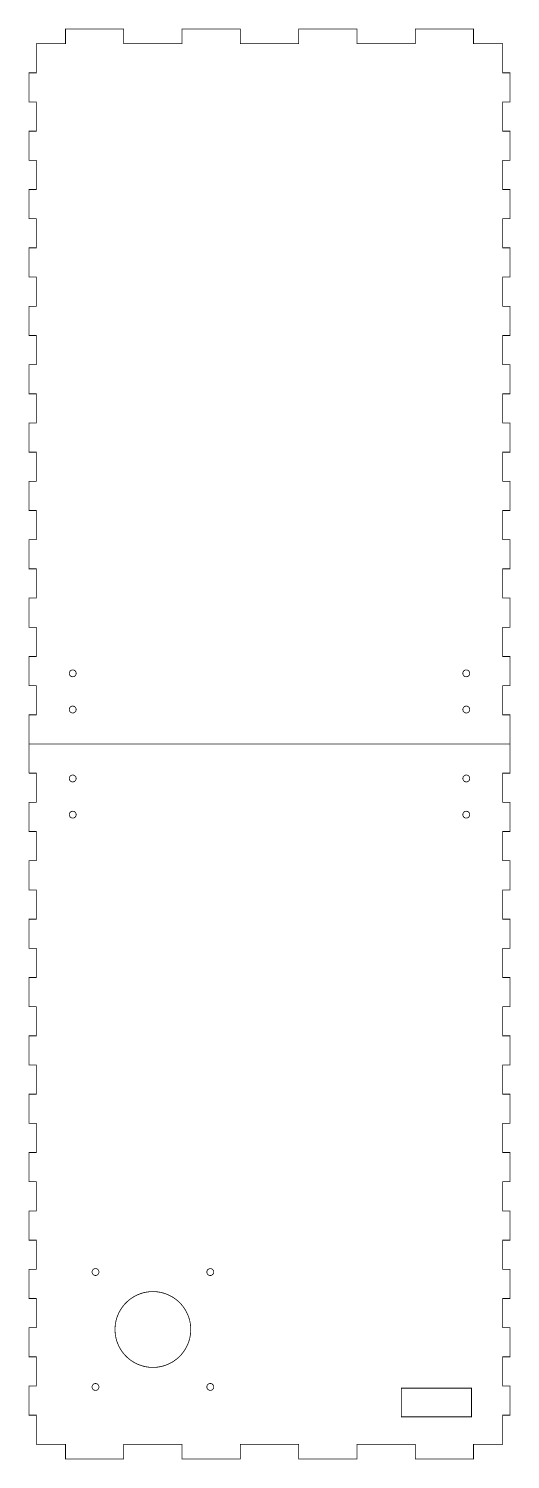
# Model space of a CAD drawing. Extents: x 0 to 210, y 0 to 623.
import ezdxf

# ---------------------------------------------------------------- set-up
doc = ezdxf.new("R2010")
doc.units = 0
doc.layers.get('0').update_dxf_attribs({"linetype": 'CONTINUOUS'})

msp = doc.modelspace()

# ---------------------------------------------------------------- linework, layer by layer
at = {"color": 0, "const_width": 0.352778}
for points in [[(0.176378, 311.34), (209.726, 311.34), (209.726, 324.04), (206.551, 324.04), (206.551, 336.74), (209.726, 336.74), (209.726, 349.44), (206.551, 349.44), (206.551, 362.14), (209.726, 362.14), (209.726, 374.84), (206.551, 374.84), (206.551, 387.54), (209.726, 387.54), (209.726, 400.24), (206.551, 400.24), (206.551, 412.94), (209.726, 412.94), (209.726, 425.64), (206.551, 425.64), (206.551, 438.34), (209.726, 438.34), (209.726, 451.04), (206.551, 451.04), (206.551, 463.74), (209.726, 463.74), (209.726, 476.44), (206.551, 476.44), (206.551, 489.14), (209.726, 489.14), (209.726, 501.84), (206.551, 501.84), (206.551, 514.54), (209.726, 514.54), (209.726, 527.24), (206.551, 527.24), (206.551, 539.94), (209.726, 539.94), (209.726, 552.64), (206.551, 552.64), (206.551, 565.34), (209.726, 565.34), (209.726, 578.04), (206.551, 578.04), (206.551, 590.74), (209.726, 590.74), (209.726, 603.44), (206.551, 603.44), (206.551, 616.14), (193.851, 616.14), (193.851, 622.49), (168.451, 622.49), (168.451, 616.14), (143.051, 616.14), (143.051, 622.49), (117.652, 622.49), (117.652, 616.14), (92.2515, 616.14), (92.2515, 622.49), (66.8515, 622.49), (66.8515, 616.14), (41.4514, 616.14), (41.4514, 622.49), (16.0514, 622.49), (16.0514, 616.14), (3.3514, 616.14), (3.3514, 603.44), (0.176378, 603.44), (0.176378, 590.74), (3.3514, 590.74), (3.3514, 578.04), (0.176378, 578.04), (0.176378, 565.34), (3.3514, 565.34), (3.3514, 552.64), (0.176378, 552.64), (0.176378, 539.94), (3.3514, 539.94), (3.3514, 527.24), (0.176378, 527.24), (0.176378, 514.54), (3.3514, 514.54), (3.3514, 501.84), (0.176378, 501.84), (0.176378, 489.14), (3.3514, 489.14), (3.3514, 476.44), (0.176378, 476.44), (0.176378, 463.74), (3.3514, 463.74), (3.3514, 451.04), (0.176378, 451.04), (0.176378, 438.34), (3.3514, 438.34), (3.3514, 425.64), (0.176378, 425.64), (0.176378, 412.94), (3.3514, 412.94), (3.3514, 400.24), (0.176378, 400.24), (0.176378, 387.54), (3.3514, 387.54), (3.3514, 374.84), (0.176378, 374.84), (0.176378, 362.14), (3.3514, 362.14), (3.3514, 349.44), (0.176378, 349.44), (0.176378, 336.74), (3.3514, 336.74), (3.3514, 324.04), (0.176378, 324.04), (0.176378, 298.64)], [(0.176378, 298.64), (3.3514, 298.64), (3.3514, 285.94), (0.176378, 285.94), (0.176378, 273.24), (3.3514, 273.24), (3.3514, 260.54), (0.176378, 260.54), (0.176378, 247.84), (3.3514, 247.84), (3.3514, 235.14), (0.176378, 235.14), (0.176378, 222.44), (3.3514, 222.44), (3.3514, 209.74), (0.176378, 209.74), (0.176378, 197.04), (3.3514, 197.04), (3.3514, 184.34), (0.176378, 184.34), (0.176378, 171.64), (3.3514, 171.64), (3.3514, 158.939), (0.176378, 158.939), (0.176378, 146.239), (3.3514, 146.239), (3.3514, 133.54), (0.176378, 133.54), (0.176378, 120.84), (3.3514, 120.84), (3.3514, 108.139), (0.176378, 108.139), (0.176378, 95.4394), (3.3514, 95.4394), (3.3514, 82.7394), (0.176378, 82.7394), (0.176378, 70.0394), (3.3514, 70.0394), (3.3514, 57.3394), (0.176378, 57.3394), (0.176378, 44.6394), (3.3514, 44.6394), (3.3514, 31.9394), (0.176378, 31.9394), (0.176378, 19.2393), (3.3514, 19.2393), (3.3514, 6.53933), (16.0514, 6.53933), (16.0514, 0.189344), (41.4514, 0.189344), (41.4514, 6.53933), (66.8515, 6.53933), (66.8515, 0.189344), (92.2515, 0.189344), (92.2515, 6.53933), (117.652, 6.53933), (117.652, 0.189344), (143.051, 0.189344), (143.051, 6.53933), (168.451, 6.53933), (168.451, 0.189344), (193.851, 0.189344), (193.851, 6.53933), (206.551, 6.53933), (206.551, 19.2393), (209.726, 19.2393), (209.726, 31.9394), (206.551, 31.9394), (206.551, 44.6394), (209.726, 44.6394), (209.726, 57.3394), (206.551, 57.3394), (206.551, 70.0394), (209.726, 70.0394), (209.726, 82.7394), (206.551, 82.7394), (206.551, 95.4394), (209.726, 95.4394), (209.726, 108.139), (206.551, 108.139), (206.551, 120.84), (209.726, 120.84), (209.726, 133.54), (206.551, 133.54), (206.551, 146.239), (209.726, 146.239), (209.726, 158.939), (206.551, 158.939), (206.551, 171.64), (209.726, 171.64), (209.726, 184.34), (206.551, 184.34), (206.551, 197.04), (209.726, 197.04), (209.726, 209.74), (206.551, 209.74), (206.551, 222.44), (209.726, 222.44), (209.726, 235.14), (206.551, 235.14), (206.551, 247.84), (209.726, 247.84), (209.726, 260.54), (206.551, 260.54), (206.551, 273.24), (209.726, 273.24), (209.726, 285.94), (206.551, 285.94), (206.551, 298.64), (209.726, 298.64), (209.726, 311.34)]]:
    msp.add_lwpolyline(points, dxfattribs=at)
at = {"color": 0}
for points, const_width in [([(20.7264, 342.09), (20.7264, 342.051), (20.7186, 341.936), (20.696, 341.787), (20.659, 341.644), (20.6085, 341.506), (20.5454, 341.375), (20.4703, 341.251), (20.3839, 341.136), (20.2871, 341.029), (20.1806, 340.932), (20.065, 340.846), (19.9414, 340.771), (19.8103, 340.708), (19.6724, 340.657), (19.5287, 340.621), (19.3797, 340.597), (19.2647, 340.59), (19.2264, 340.59), (19.1881, 340.59), (19.0731, 340.597), (18.9242, 340.621), (18.7803, 340.657), (18.6425, 340.708), (18.5114, 340.771), (18.3876, 340.846), (18.2722, 340.932), (18.1657, 341.029), (18.0689, 341.136), (17.9825, 341.251), (17.9075, 341.375), (17.8443, 341.506), (17.7939, 341.644), (17.7568, 341.787), (17.7342, 341.936), (17.7264, 342.051), (17.7264, 342.09), (17.7264, 342.128), (17.7342, 342.243), (17.7568, 342.392), (17.7939, 342.536), (17.8443, 342.674), (17.9075, 342.804), (17.9825, 342.929), (18.0689, 343.044), (18.1657, 343.15), (18.2722, 343.247), (18.3876, 343.333), (18.5114, 343.408), (18.6425, 343.472), (18.7803, 343.522), (18.9242, 343.56), (19.0731, 343.582), (19.1881, 343.59), (19.2264, 343.59), (19.2647, 343.59), (19.3797, 343.582), (19.5287, 343.56), (19.6724, 343.522), (19.8103, 343.472), (19.9414, 343.408), (20.065, 343.333), (20.1806, 343.247), (20.2871, 343.15), (20.3839, 343.044), (20.4703, 342.929), (20.5454, 342.804), (20.6085, 342.674), (20.659, 342.536), (20.696, 342.392), (20.7186, 342.243), (20.7264, 342.128), (20.7264, 342.09)], 0.333333), ([(192.176, 342.09), (192.176, 342.051), (192.169, 341.936), (192.146, 341.787), (192.11, 341.644), (192.058, 341.506), (191.996, 341.375), (191.921, 341.251), (191.835, 341.136), (191.737, 341.029), (191.631, 340.932), (191.515, 340.846), (191.392, 340.771), (191.261, 340.708), (191.122, 340.657), (190.979, 340.621), (190.831, 340.597), (190.715, 340.59), (190.676, 340.59), (190.639, 340.59), (190.524, 340.597), (190.375, 340.621), (190.231, 340.657), (190.093, 340.708), (189.961, 340.771), (189.837, 340.846), (189.722, 340.932), (189.617, 341.029), (189.519, 341.136), (189.433, 341.251), (189.358, 341.375), (189.294, 341.506), (189.244, 341.644), (189.207, 341.787), (189.185, 341.936), (189.176, 342.051), (189.176, 342.09), (189.176, 342.128), (189.185, 342.243), (189.207, 342.392), (189.244, 342.536), (189.294, 342.674), (189.358, 342.804), (189.433, 342.929), (189.519, 343.044), (189.617, 343.15), (189.722, 343.247), (189.837, 343.333), (189.961, 343.408), (190.093, 343.472), (190.231, 343.522), (190.375, 343.56), (190.524, 343.582), (190.639, 343.59), (190.676, 343.59), (190.715, 343.59), (190.831, 343.582), (190.979, 343.56), (191.122, 343.522), (191.261, 343.472), (191.392, 343.408), (191.515, 343.333), (191.631, 343.247), (191.737, 343.15), (191.835, 343.044), (191.921, 342.929), (191.996, 342.804), (192.058, 342.674), (192.11, 342.536), (192.146, 342.392), (192.169, 342.243), (192.176, 342.128), (192.176, 342.09)], 0.333333), ([(20.7264, 326.34), (20.7264, 326.301), (20.7186, 326.186), (20.696, 326.037), (20.659, 325.894), (20.6085, 325.756), (20.5454, 325.625), (20.4703, 325.501), (20.3839, 325.386), (20.2871, 325.279), (20.1806, 325.182), (20.065, 325.096), (19.9414, 325.021), (19.8103, 324.958), (19.6724, 324.907), (19.5287, 324.871), (19.3797, 324.847), (19.2647, 324.84), (19.2264, 324.84), (19.1881, 324.84), (19.0731, 324.847), (18.9242, 324.871), (18.7803, 324.907), (18.6425, 324.958), (18.5114, 325.021), (18.3876, 325.096), (18.2722, 325.182), (18.1657, 325.279), (18.0689, 325.386), (17.9825, 325.501), (17.9075, 325.625), (17.8443, 325.756), (17.7939, 325.894), (17.7568, 326.037), (17.7342, 326.186), (17.7264, 326.301), (17.7264, 326.34), (17.7264, 326.378), (17.7342, 326.493), (17.7568, 326.642), (17.7939, 326.786), (17.8443, 326.924), (17.9075, 327.054), (17.9825, 327.179), (18.0689, 327.294), (18.1657, 327.4), (18.2722, 327.497), (18.3876, 327.583), (18.5114, 327.658), (18.6425, 327.722), (18.7803, 327.772), (18.9242, 327.81), (19.0731, 327.832), (19.1881, 327.84), (19.2264, 327.84), (19.2647, 327.84), (19.3797, 327.832), (19.5287, 327.81), (19.6724, 327.772), (19.8103, 327.722), (19.9414, 327.658), (20.065, 327.583), (20.1806, 327.497), (20.2871, 327.4), (20.3839, 327.294), (20.4703, 327.179), (20.5454, 327.054), (20.6085, 326.924), (20.659, 326.786), (20.696, 326.642), (20.7186, 326.493), (20.7264, 326.378), (20.7264, 326.34)], 0.333333), ([(192.176, 326.34), (192.176, 326.301), (192.169, 326.186), (192.146, 326.037), (192.11, 325.894), (192.058, 325.756), (191.996, 325.625), (191.921, 325.501), (191.835, 325.386), (191.737, 325.279), (191.631, 325.182), (191.515, 325.096), (191.392, 325.021), (191.261, 324.958), (191.122, 324.907), (190.979, 324.871), (190.831, 324.847), (190.715, 324.84), (190.676, 324.84), (190.639, 324.84), (190.524, 324.847), (190.375, 324.871), (190.231, 324.907), (190.093, 324.958), (189.961, 325.021), (189.837, 325.096), (189.722, 325.182), (189.617, 325.279), (189.519, 325.386), (189.433, 325.501), (189.358, 325.625), (189.294, 325.756), (189.244, 325.894), (189.207, 326.037), (189.185, 326.186), (189.176, 326.301), (189.176, 326.34), (189.176, 326.378), (189.185, 326.493), (189.207, 326.642), (189.244, 326.786), (189.294, 326.924), (189.358, 327.054), (189.433, 327.179), (189.519, 327.294), (189.617, 327.4), (189.722, 327.497), (189.837, 327.583), (189.961, 327.658), (190.093, 327.722), (190.231, 327.772), (190.375, 327.81), (190.524, 327.832), (190.639, 327.84), (190.676, 327.84), (190.715, 327.84), (190.831, 327.832), (190.979, 327.81), (191.122, 327.772), (191.261, 327.722), (191.392, 327.658), (191.515, 327.583), (191.631, 327.497), (191.737, 327.4), (191.835, 327.294), (191.921, 327.179), (191.996, 327.054), (192.058, 326.924), (192.11, 326.786), (192.146, 326.642), (192.169, 326.493), (192.176, 326.378), (192.176, 326.34)], 0.333333), ([(20.7264, 296.34), (20.7264, 296.301), (20.7186, 296.186), (20.696, 296.037), (20.659, 295.894), (20.6085, 295.756), (20.5454, 295.625), (20.4703, 295.501), (20.3839, 295.386), (20.2871, 295.279), (20.1806, 295.182), (20.065, 295.096), (19.9414, 295.021), (19.8103, 294.958), (19.6724, 294.907), (19.5287, 294.871), (19.3797, 294.847), (19.2647, 294.84), (19.2264, 294.84), (19.1881, 294.84), (19.0731, 294.847), (18.9242, 294.871), (18.7803, 294.907), (18.6425, 294.958), (18.5114, 295.021), (18.3876, 295.096), (18.2722, 295.182), (18.1657, 295.279), (18.0689, 295.386), (17.9825, 295.501), (17.9075, 295.625), (17.8443, 295.756), (17.7939, 295.894), (17.7568, 296.037), (17.7342, 296.186), (17.7264, 296.301), (17.7264, 296.34), (17.7264, 296.378), (17.7342, 296.493), (17.7568, 296.642), (17.7939, 296.786), (17.8443, 296.924), (17.9075, 297.054), (17.9825, 297.179), (18.0689, 297.294), (18.1657, 297.4), (18.2722, 297.497), (18.3876, 297.583), (18.5114, 297.658), (18.6425, 297.722), (18.7803, 297.772), (18.9242, 297.81), (19.0731, 297.832), (19.1881, 297.84), (19.2264, 297.84), (19.2647, 297.84), (19.3797, 297.832), (19.5287, 297.81), (19.6724, 297.772), (19.8103, 297.722), (19.9414, 297.658), (20.065, 297.583), (20.1806, 297.497), (20.2871, 297.4), (20.3839, 297.294), (20.4703, 297.179), (20.5454, 297.054), (20.6085, 296.924), (20.659, 296.786), (20.696, 296.642), (20.7186, 296.493), (20.7264, 296.378), (20.7264, 296.34)], 0.333333), ([(192.176, 296.34), (192.176, 296.301), (192.169, 296.186), (192.146, 296.037), (192.11, 295.894), (192.058, 295.756), (191.996, 295.625), (191.921, 295.501), (191.835, 295.386), (191.737, 295.279), (191.631, 295.182), (191.515, 295.096), (191.392, 295.021), (191.261, 294.958), (191.122, 294.907), (190.979, 294.871), (190.831, 294.847), (190.715, 294.84), (190.676, 294.84), (190.639, 294.84), (190.524, 294.847), (190.375, 294.871), (190.231, 294.907), (190.093, 294.958), (189.961, 295.021), (189.837, 295.096), (189.722, 295.182), (189.617, 295.279), (189.519, 295.386), (189.433, 295.501), (189.358, 295.625), (189.294, 295.756), (189.244, 295.894), (189.207, 296.037), (189.185, 296.186), (189.176, 296.301), (189.176, 296.34), (189.176, 296.378), (189.185, 296.493), (189.207, 296.642), (189.244, 296.786), (189.294, 296.924), (189.358, 297.054), (189.433, 297.179), (189.519, 297.294), (189.617, 297.4), (189.722, 297.497), (189.837, 297.583), (189.961, 297.658), (190.093, 297.722), (190.231, 297.772), (190.375, 297.81), (190.524, 297.832), (190.639, 297.84), (190.676, 297.84), (190.715, 297.84), (190.831, 297.832), (190.979, 297.81), (191.122, 297.772), (191.261, 297.722), (191.392, 297.658), (191.515, 297.583), (191.631, 297.497), (191.737, 297.4), (191.835, 297.294), (191.921, 297.179), (191.996, 297.054), (192.058, 296.924), (192.11, 296.786), (192.146, 296.642), (192.169, 296.493), (192.176, 296.378), (192.176, 296.34)], 0.333333), ([(20.7264, 280.59), (20.7264, 280.551), (20.7186, 280.436), (20.696, 280.287), (20.659, 280.144), (20.6085, 280.006), (20.5454, 279.875), (20.4703, 279.751), (20.3839, 279.636), (20.2871, 279.529), (20.1806, 279.432), (20.065, 279.346), (19.9414, 279.271), (19.8103, 279.208), (19.6724, 279.157), (19.5287, 279.121), (19.3797, 279.097), (19.2647, 279.09), (19.2264, 279.09), (19.1881, 279.09), (19.0731, 279.097), (18.9242, 279.121), (18.7803, 279.157), (18.6425, 279.208), (18.5114, 279.271), (18.3876, 279.346), (18.2722, 279.432), (18.1657, 279.529), (18.0689, 279.636), (17.9825, 279.751), (17.9075, 279.875), (17.8443, 280.006), (17.7939, 280.144), (17.7568, 280.287), (17.7342, 280.436), (17.7264, 280.551), (17.7264, 280.59), (17.7264, 280.628), (17.7342, 280.743), (17.7568, 280.892), (17.7939, 281.036), (17.8443, 281.174), (17.9075, 281.304), (17.9825, 281.429), (18.0689, 281.544), (18.1657, 281.65), (18.2722, 281.747), (18.3876, 281.833), (18.5114, 281.908), (18.6425, 281.972), (18.7803, 282.022), (18.9242, 282.06), (19.0731, 282.082), (19.1881, 282.09), (19.2264, 282.09), (19.2647, 282.09), (19.3797, 282.082), (19.5287, 282.06), (19.6724, 282.022), (19.8103, 281.972), (19.9414, 281.908), (20.065, 281.833), (20.1806, 281.747), (20.2871, 281.65), (20.3839, 281.544), (20.4703, 281.429), (20.5454, 281.304), (20.6085, 281.174), (20.659, 281.036), (20.696, 280.892), (20.7186, 280.743), (20.7264, 280.628), (20.7264, 280.59)], 0.333333), ([(192.176, 280.59), (192.176, 280.551), (192.169, 280.436), (192.146, 280.287), (192.11, 280.144), (192.058, 280.006), (191.996, 279.875), (191.921, 279.751), (191.835, 279.636), (191.737, 279.529), (191.631, 279.432), (191.515, 279.346), (191.392, 279.271), (191.261, 279.208), (191.122, 279.157), (190.979, 279.121), (190.831, 279.097), (190.715, 279.09), (190.676, 279.09), (190.639, 279.09), (190.524, 279.097), (190.375, 279.121), (190.231, 279.157), (190.093, 279.208), (189.961, 279.271), (189.837, 279.346), (189.722, 279.432), (189.617, 279.529), (189.519, 279.636), (189.433, 279.751), (189.358, 279.875), (189.294, 280.006), (189.244, 280.144), (189.207, 280.287), (189.185, 280.436), (189.176, 280.551), (189.176, 280.59), (189.176, 280.628), (189.185, 280.743), (189.207, 280.892), (189.244, 281.036), (189.294, 281.174), (189.358, 281.304), (189.433, 281.429), (189.519, 281.544), (189.617, 281.65), (189.722, 281.747), (189.837, 281.833), (189.961, 281.908), (190.093, 281.972), (190.231, 282.022), (190.375, 282.06), (190.524, 282.082), (190.639, 282.09), (190.676, 282.09), (190.715, 282.09), (190.831, 282.082), (190.979, 282.06), (191.122, 282.022), (191.261, 281.972), (191.392, 281.908), (191.515, 281.833), (191.631, 281.747), (191.737, 281.65), (191.835, 281.544), (191.921, 281.429), (191.996, 281.304), (192.058, 281.174), (192.11, 281.036), (192.146, 280.892), (192.169, 280.743), (192.176, 280.628), (192.176, 280.59)], 0.333333), ([(30.6514, 81.5394), (30.6514, 81.5011), (30.6436, 81.3861), (30.621, 81.2372), (30.584, 81.0935), (30.5335, 80.9556), (30.4704, 80.8244), (30.3953, 80.7008), (30.3089, 80.5853), (30.2121, 80.4789), (30.1056, 80.3819), (29.9901, 80.2957), (29.8664, 80.2206), (29.7353, 80.1574), (29.5975, 80.1069), (29.4537, 80.07), (29.3047, 80.0472), (29.1897, 80.0394), (29.1514, 80.0394), (29.1131, 80.0394), (28.9981, 80.0472), (28.8492, 80.07), (28.7054, 80.1069), (28.5675, 80.1574), (28.4364, 80.2206), (28.3128, 80.2957), (28.1972, 80.3819), (28.0908, 80.4789), (27.9939, 80.5853), (27.9075, 80.7008), (27.8325, 80.8244), (27.7693, 80.9556), (27.7189, 81.0935), (27.6818, 81.2372), (27.6592, 81.3861), (27.6514, 81.5011), (27.6514, 81.5394), (27.6514, 81.5778), (27.6592, 81.6928), (27.6818, 81.8418), (27.7189, 81.9856), (27.7693, 82.1233), (27.8325, 82.2544), (27.9075, 82.3782), (27.9939, 82.4936), (28.0908, 82.6001), (28.1972, 82.6969), (28.3128, 82.7833), (28.4364, 82.8585), (28.5675, 82.9217), (28.7054, 82.9721), (28.8492, 83.009), (28.9981, 83.0318), (29.1131, 83.0394), (29.1514, 83.0394), (29.1897, 83.0394), (29.3047, 83.0318), (29.4537, 83.009), (29.5975, 82.9721), (29.7353, 82.9217), (29.8664, 82.8585), (29.9901, 82.7833), (30.1056, 82.6969), (30.2121, 82.6001), (30.3089, 82.4936), (30.3953, 82.3782), (30.4704, 82.2544), (30.5335, 82.1233), (30.584, 81.9856), (30.621, 81.8418), (30.6436, 81.6928), (30.6514, 81.5778), (30.6514, 81.5394)], 0.333333), ([(80.6515, 81.5394), (80.6515, 81.5011), (80.6438, 81.3861), (80.621, 81.2372), (80.584, 81.0935), (80.5336, 80.9556), (80.4704, 80.8244), (80.3953, 80.7008), (80.309, 80.5853), (80.2121, 80.4789), (80.1057, 80.3819), (79.9901, 80.2957), (79.8665, 80.2206), (79.7354, 80.1574), (79.5975, 80.1069), (79.4537, 80.07), (79.3049, 80.0472), (79.1899, 80.0394), (79.1515, 80.0394), (79.1132, 80.0394), (78.9982, 80.0472), (78.8492, 80.07), (78.7054, 80.1069), (78.5676, 80.1574), (78.4365, 80.2206), (78.3128, 80.2957), (78.1974, 80.3819), (78.0908, 80.4789), (77.994, 80.5853), (77.9076, 80.7008), (77.8325, 80.8244), (77.7693, 80.9556), (77.7189, 81.0935), (77.6819, 81.2372), (77.6592, 81.3861), (77.6515, 81.5011), (77.6515, 81.5394), (77.6515, 81.5778), (77.6592, 81.6928), (77.6819, 81.8418), (77.7189, 81.9856), (77.7693, 82.1233), (77.8325, 82.2544), (77.9076, 82.3782), (77.994, 82.4936), (78.0908, 82.6001), (78.1974, 82.6969), (78.3128, 82.7833), (78.4365, 82.8585), (78.5676, 82.9217), (78.7054, 82.9721), (78.8492, 83.009), (78.9982, 83.0318), (79.1132, 83.0394), (79.1515, 83.0394), (79.1899, 83.0394), (79.3049, 83.0318), (79.4537, 83.009), (79.5975, 82.9721), (79.7354, 82.9217), (79.8665, 82.8585), (79.9901, 82.7833), (80.1057, 82.6969), (80.2121, 82.6001), (80.309, 82.4936), (80.3953, 82.3782), (80.4704, 82.2544), (80.5336, 82.1233), (80.584, 81.9856), (80.621, 81.8418), (80.6438, 81.6928), (80.6515, 81.5778), (80.6515, 81.5394)], 0.333333), ([(70.6515, 56.5394), (70.6515, 56.3349), (70.6313, 55.7212), (70.5707, 54.9086), (70.4707, 54.1029), (70.3315, 53.3054), (70.1537, 52.5176), (69.9382, 51.7407), (69.6853, 50.9761), (69.3954, 50.2251), (69.0694, 49.4893), (68.7076, 48.7697), (68.3108, 48.0679), (67.8792, 47.3851), (67.4138, 46.7229), (66.9147, 46.0824), (66.3829, 45.465), (65.9633, 45.0168), (65.8188, 44.8721), (65.6742, 44.7275), (65.2258, 44.3079), (64.6085, 43.7761), (63.9679, 43.2771), (63.3057, 42.8117), (62.6229, 42.3801), (61.9211, 41.9832), (61.2017, 41.6215), (60.4657, 41.2954), (59.7149, 41.0056), (58.9503, 40.7526), (58.1733, 40.5371), (57.3854, 40.3594), (56.5881, 40.2203), (55.7822, 40.1201), (54.9696, 40.0597), (54.356, 40.0394), (54.1515, 40.0394), (53.9469, 40.0394), (53.3333, 40.0597), (52.5206, 40.1201), (51.7149, 40.2203), (50.9174, 40.3594), (50.1296, 40.5371), (49.3526, 40.7526), (48.5881, 41.0056), (47.8372, 41.2954), (47.1013, 41.6215), (46.3817, 41.9832), (45.68, 42.3801), (44.9972, 42.8117), (44.335, 43.2771), (43.6944, 43.7761), (43.0771, 44.3079), (42.6288, 44.7275), (42.4842, 44.8721), (42.3396, 45.0168), (41.92, 45.465), (41.3881, 46.0824), (40.8892, 46.7229), (40.4236, 47.3851), (39.9921, 48.0679), (39.5953, 48.7697), (39.2335, 49.4893), (38.9074, 50.2251), (38.6175, 50.9761), (38.3646, 51.7407), (38.149, 52.5176), (37.9714, 53.3054), (37.8322, 54.1029), (37.7321, 54.9086), (37.6717, 55.7212), (37.6514, 56.3349), (37.6514, 56.5394), (37.6514, 56.744), (37.6717, 57.3576), (37.7321, 58.1703), (37.8322, 58.976), (37.9714, 59.7735), (38.149, 60.5614), (38.3646, 61.3383), (38.6175, 62.1029), (38.9074, 62.8538), (39.2335, 63.5896), (39.5953, 64.3092), (39.9921, 65.011), (40.4236, 65.6938), (40.8892, 66.356), (41.3881, 66.9965), (41.92, 67.6139), (42.3396, 68.0621), (42.4842, 68.2067), (42.6289, 68.3514), (43.0771, 68.771), (43.6944, 69.3028), (44.335, 69.8018), (44.9972, 70.2672), (45.68, 70.6988), (46.3817, 71.0957), (47.1013, 71.4574), (47.8372, 71.7835), (48.5881, 72.0733), (49.3526, 72.3263), (50.1296, 72.5418), (50.9174, 72.7194), (51.7149, 72.8586), (52.5206, 72.9587), (53.3333, 73.0192), (53.9469, 73.0394), (54.1515, 73.0394), (54.356, 73.0394), (54.9696, 73.0192), (55.7822, 72.9587), (56.5881, 72.8586), (57.3854, 72.7194), (58.1733, 72.5418), (58.9503, 72.3263), (59.7149, 72.0733), (60.4657, 71.7835), (61.2017, 71.4574), (61.9211, 71.0957), (62.6229, 70.6988), (63.3057, 70.2672), (63.9679, 69.8018), (64.6085, 69.3028), (65.2258, 68.771), (65.6742, 68.3514), (65.8188, 68.2067), (65.9633, 68.0621), (66.3829, 67.6139), (66.9147, 66.9965), (67.4138, 66.356), (67.8792, 65.6938), (68.3108, 65.011), (68.7076, 64.3092), (69.0694, 63.5896), (69.3954, 62.8538), (69.6853, 62.1029), (69.9382, 61.3383), (70.1537, 60.5614), (70.3315, 59.7735), (70.4707, 58.976), (70.5707, 58.1703), (70.6313, 57.3576), (70.6515, 56.744), (70.6515, 56.5394)], 0.333333), ([(30.6514, 31.5394), (30.6514, 31.5011), (30.6436, 31.3861), (30.621, 31.2371), (30.584, 31.0933), (30.5335, 30.9556), (30.4704, 30.8244), (30.3953, 30.7007), (30.3089, 30.5853), (30.2121, 30.4787), (30.1056, 30.3819), (29.9901, 30.2956), (29.8664, 30.2206), (29.7353, 30.1572), (29.5975, 30.1069), (29.4537, 30.0699), (29.3047, 30.0471), (29.1897, 30.0394), (29.1514, 30.0394), (29.1131, 30.0394), (28.9981, 30.0471), (28.8492, 30.0699), (28.7054, 30.1069), (28.5675, 30.1572), (28.4364, 30.2206), (28.3128, 30.2956), (28.1972, 30.3819), (28.0908, 30.4787), (27.9939, 30.5853), (27.9075, 30.7007), (27.8325, 30.8244), (27.7693, 30.9556), (27.7189, 31.0933), (27.6818, 31.2371), (27.6592, 31.3861), (27.6514, 31.5011), (27.6514, 31.5394), (27.6514, 31.5778), (27.6592, 31.6928), (27.6818, 31.8418), (27.7189, 31.9854), (27.7693, 32.1233), (27.8325, 32.2544), (27.9075, 32.3781), (27.9939, 32.4936), (28.0908, 32.6001), (28.1972, 32.6969), (28.3128, 32.7832), (28.4364, 32.8583), (28.5675, 32.9215), (28.7054, 32.9719), (28.8492, 33.0089), (28.9981, 33.0317), (29.1131, 33.0394), (29.1514, 33.0394), (29.1897, 33.0394), (29.3047, 33.0317), (29.4537, 33.0089), (29.5975, 32.9719), (29.7353, 32.9215), (29.8664, 32.8583), (29.9901, 32.7832), (30.1056, 32.6969), (30.2121, 32.6001), (30.3089, 32.4936), (30.3953, 32.3781), (30.4704, 32.2544), (30.5335, 32.1233), (30.584, 31.9854), (30.621, 31.8418), (30.6436, 31.6928), (30.6514, 31.5778), (30.6514, 31.5394)], 0.333333), ([(80.6515, 31.5394), (80.6515, 31.5011), (80.6438, 31.3861), (80.621, 31.2371), (80.584, 31.0933), (80.5336, 30.9556), (80.4704, 30.8244), (80.3953, 30.7007), (80.309, 30.5853), (80.2121, 30.4787), (80.1057, 30.3819), (79.9901, 30.2956), (79.8665, 30.2206), (79.7354, 30.1572), (79.5975, 30.1069), (79.4537, 30.0699), (79.3049, 30.0471), (79.1899, 30.0394), (79.1515, 30.0394), (79.1132, 30.0394), (78.9982, 30.0471), (78.8492, 30.0699), (78.7054, 30.1069), (78.5676, 30.1572), (78.4365, 30.2206), (78.3128, 30.2956), (78.1974, 30.3819), (78.0908, 30.4787), (77.994, 30.5853), (77.9076, 30.7007), (77.8325, 30.8244), (77.7693, 30.9556), (77.7189, 31.0933), (77.6819, 31.2371), (77.6592, 31.3861), (77.6515, 31.5011), (77.6515, 31.5394), (77.6515, 31.5778), (77.6592, 31.6928), (77.6819, 31.8418), (77.7189, 31.9854), (77.7693, 32.1233), (77.8325, 32.2544), (77.9076, 32.3781), (77.994, 32.4936), (78.0908, 32.6001), (78.1974, 32.6969), (78.3128, 32.7832), (78.4365, 32.8583), (78.5676, 32.9215), (78.7054, 32.9719), (78.8492, 33.0089), (78.9982, 33.0317), (79.1132, 33.0394), (79.1515, 33.0394), (79.1899, 33.0394), (79.3049, 33.0317), (79.4537, 33.0089), (79.5975, 32.9719), (79.7354, 32.9215), (79.8665, 32.8583), (79.9901, 32.7832), (80.1057, 32.6969), (80.2121, 32.6001), (80.309, 32.4936), (80.3953, 32.3781), (80.4704, 32.2544), (80.5336, 32.1233), (80.584, 31.9854), (80.621, 31.8418), (80.6438, 31.6928), (80.6515, 31.5778), (80.6515, 31.5394)], 0.333333), ([(162.364, 30.9893), (192.939, 30.9893), (192.939, 18.5504), (162.364, 18.5504), (162.364, 30.9893)], 0.352778)]:
    msp.add_lwpolyline(points, close=True, dxfattribs=dict(at, const_width=const_width))

doc.saveas('drawing.dxf')
